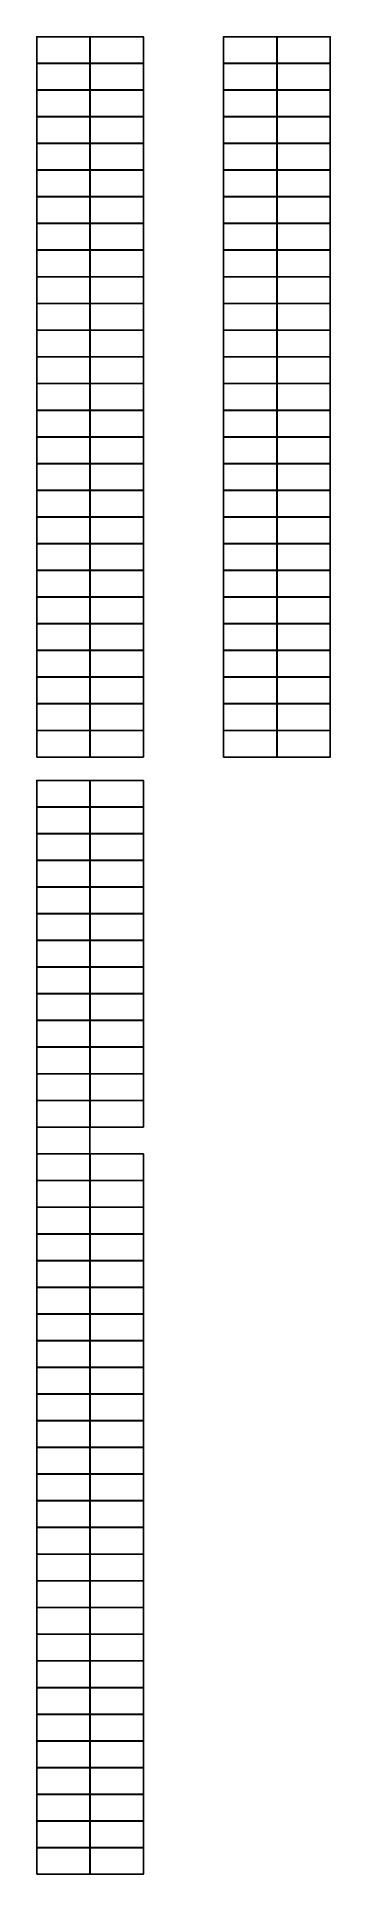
# Model space of a CAD drawing. Header units: millimetres. Extents: x -323 to 30, y -30 to 237.
# Drawn here: x -323.3 to -310.7, y 158.3 to 237.1 of the extents above; entities outside this region: 1.
import ezdxf

# ---------------------------------------------------------------- set-up
doc = ezdxf.new("R2010")
doc.units = ezdxf.units.MM
doc.layers.add('EGN_Panels Tracker', color=1, linetype='Continuous')
doc.layers.add('EGN_PvSyst 0', color=1, linetype='Continuous')

msp = doc.modelspace()

# ---------------------------------------------------------------- linework, layer by layer
at = {"layer": 'EGN_Panels Tracker', "color": 3}
for points in [[(-323.274, 235.931), (-320.996, 235.931), (-320.996, 237.065), (-323.274, 237.065), (-323.274, 235.931)], [(-315.274, 235.931), (-312.996, 235.931), (-312.996, 237.065), (-315.274, 237.065), (-315.274, 235.931)], [(-323.274, 234.787), (-320.996, 234.787), (-320.996, 235.921), (-323.274, 235.921), (-323.274, 234.787)], [(-315.274, 234.787), (-312.996, 234.787), (-312.996, 235.921), (-315.274, 235.921), (-315.274, 234.787)], [(-323.274, 233.643), (-320.996, 233.643), (-320.996, 234.777), (-323.274, 234.777), (-323.274, 233.643)], [(-315.274, 233.643), (-312.996, 233.643), (-312.996, 234.777), (-315.274, 234.777), (-315.274, 233.643)], [(-323.274, 232.499), (-320.996, 232.499), (-320.996, 233.633), (-323.274, 233.633), (-323.274, 232.499)], [(-315.274, 232.499), (-312.996, 232.499), (-312.996, 233.633), (-315.274, 233.633), (-315.274, 232.499)], [(-323.274, 231.355), (-320.996, 231.355), (-320.996, 232.489), (-323.274, 232.489), (-323.274, 231.355)], [(-315.274, 231.355), (-312.996, 231.355), (-312.996, 232.489), (-315.274, 232.489), (-315.274, 231.355)], [(-323.274, 230.211), (-320.996, 230.211), (-320.996, 231.345), (-323.274, 231.345), (-323.274, 230.211)], [(-315.274, 230.211), (-312.996, 230.211), (-312.996, 231.345), (-315.274, 231.345), (-315.274, 230.211)], [(-323.274, 229.067), (-320.996, 229.067), (-320.996, 230.201), (-323.274, 230.201), (-323.274, 229.067)], [(-315.274, 229.067), (-312.996, 229.067), (-312.996, 230.201), (-315.274, 230.201), (-315.274, 229.067)], [(-323.274, 227.923), (-320.996, 227.923), (-320.996, 229.057), (-323.274, 229.057), (-323.274, 227.923)], [(-315.274, 227.923), (-312.996, 227.923), (-312.996, 229.057), (-315.274, 229.057), (-315.274, 227.923)], [(-323.274, 226.779), (-320.996, 226.779), (-320.996, 227.913), (-323.274, 227.913), (-323.274, 226.779)], [(-315.274, 226.779), (-312.996, 226.779), (-312.996, 227.913), (-315.274, 227.913), (-315.274, 226.779)], [(-323.274, 225.635), (-320.996, 225.635), (-320.996, 226.769), (-323.274, 226.769), (-323.274, 225.635)], [(-315.274, 225.635), (-312.996, 225.635), (-312.996, 226.769), (-315.274, 226.769), (-315.274, 225.635)], [(-323.274, 224.491), (-320.996, 224.491), (-320.996, 225.625), (-323.274, 225.625), (-323.274, 224.491)], [(-315.274, 224.491), (-312.996, 224.491), (-312.996, 225.625), (-315.274, 225.625), (-315.274, 224.491)], [(-323.274, 223.347), (-320.996, 223.347), (-320.996, 224.481), (-323.274, 224.481), (-323.274, 223.347)], [(-315.274, 223.347), (-312.996, 223.347), (-312.996, 224.481), (-315.274, 224.481), (-315.274, 223.347)], [(-323.274, 222.203), (-320.996, 222.203), (-320.996, 223.337), (-323.274, 223.337), (-323.274, 222.203)], [(-315.274, 222.203), (-312.996, 222.203), (-312.996, 223.337), (-315.274, 223.337), (-315.274, 222.203)], [(-323.274, 221.059), (-320.996, 221.059), (-320.996, 222.193), (-323.274, 222.193), (-323.274, 221.059)], [(-315.274, 221.059), (-312.996, 221.059), (-312.996, 222.193), (-315.274, 222.193), (-315.274, 221.059)], [(-323.274, 219.915), (-320.996, 219.915), (-320.996, 221.049), (-323.274, 221.049), (-323.274, 219.915)], [(-315.274, 219.915), (-312.996, 219.915), (-312.996, 221.049), (-315.274, 221.049), (-315.274, 219.915)], [(-323.274, 218.771), (-320.996, 218.771), (-320.996, 219.905), (-323.274, 219.905), (-323.274, 218.771)], [(-315.274, 218.771), (-312.996, 218.771), (-312.996, 219.905), (-315.274, 219.905), (-315.274, 218.771)], [(-323.274, 217.627), (-320.996, 217.627), (-320.996, 218.761), (-323.274, 218.761), (-323.274, 217.627)], [(-315.274, 217.627), (-312.996, 217.627), (-312.996, 218.761), (-315.274, 218.761), (-315.274, 217.627)], [(-323.274, 216.483), (-320.996, 216.483), (-320.996, 217.617), (-323.274, 217.617), (-323.274, 216.483)], [(-315.274, 216.483), (-312.996, 216.483), (-312.996, 217.617), (-315.274, 217.617), (-315.274, 216.483)], [(-323.274, 215.339), (-320.996, 215.339), (-320.996, 216.473), (-323.274, 216.473), (-323.274, 215.339)], [(-315.274, 215.339), (-312.996, 215.339), (-312.996, 216.473), (-315.274, 216.473), (-315.274, 215.339)], [(-323.274, 214.195), (-320.996, 214.195), (-320.996, 215.329), (-323.274, 215.329), (-323.274, 214.195)], [(-315.274, 214.195), (-312.996, 214.195), (-312.996, 215.329), (-315.274, 215.329), (-315.274, 214.195)], [(-323.274, 213.051), (-320.996, 213.051), (-320.996, 214.185), (-323.274, 214.185), (-323.274, 213.051)], [(-315.274, 213.051), (-312.996, 213.051), (-312.996, 214.185), (-315.274, 214.185), (-315.274, 213.051)], [(-323.274, 211.907), (-320.996, 211.907), (-320.996, 213.041), (-323.274, 213.041), (-323.274, 211.907)], [(-315.274, 211.907), (-312.996, 211.907), (-312.996, 213.041), (-315.274, 213.041), (-315.274, 211.907)], [(-323.274, 210.763), (-320.996, 210.763), (-320.996, 211.897), (-323.274, 211.897), (-323.274, 210.763)], [(-315.274, 210.763), (-312.996, 210.763), (-312.996, 211.897), (-315.274, 211.897), (-315.274, 210.763)], [(-323.274, 209.619), (-320.996, 209.619), (-320.996, 210.753), (-323.274, 210.753), (-323.274, 209.619)], [(-315.274, 209.619), (-312.996, 209.619), (-312.996, 210.753), (-315.274, 210.753), (-315.274, 209.619)], [(-323.274, 208.475), (-320.996, 208.475), (-320.996, 209.609), (-323.274, 209.609), (-323.274, 208.475)], [(-315.274, 208.475), (-312.996, 208.475), (-312.996, 209.609), (-315.274, 209.609), (-315.274, 208.475)], [(-323.274, 207.331), (-320.996, 207.331), (-320.996, 208.465), (-323.274, 208.465), (-323.274, 207.331)], [(-315.274, 207.331), (-312.996, 207.331), (-312.996, 208.465), (-315.274, 208.465), (-315.274, 207.331)], [(-323.274, 206.187), (-320.996, 206.187), (-320.996, 207.321), (-323.274, 207.321), (-323.274, 206.187)], [(-315.274, 206.187), (-312.996, 206.187), (-312.996, 207.321), (-315.274, 207.321), (-315.274, 206.187)], [(-323.274, 188.037), (-320.996, 188.037), (-320.996, 189.171), (-323.274, 189.171), (-323.274, 188.037)], [(-323.274, 186.893), (-320.996, 186.893), (-320.996, 188.027), (-323.274, 188.027), (-323.274, 186.893)], [(-323.274, 185.749), (-320.996, 185.749), (-320.996, 186.883), (-323.274, 186.883), (-323.274, 185.749)], [(-323.274, 184.605), (-320.996, 184.605), (-320.996, 185.739), (-323.274, 185.739), (-323.274, 184.605)], [(-323.274, 183.461), (-320.996, 183.461), (-320.996, 184.595), (-323.274, 184.595), (-323.274, 183.461)], [(-323.274, 182.317), (-320.996, 182.317), (-320.996, 183.451), (-323.274, 183.451), (-323.274, 182.317)], [(-323.274, 181.173), (-320.996, 181.173), (-320.996, 182.307), (-323.274, 182.307), (-323.274, 181.173)], [(-323.274, 180.029), (-320.996, 180.029), (-320.996, 181.163), (-323.274, 181.163), (-323.274, 180.029)], [(-323.274, 178.885), (-320.996, 178.885), (-320.996, 180.019), (-323.274, 180.019), (-323.274, 178.885)], [(-323.274, 177.741), (-320.996, 177.741), (-320.996, 178.875), (-323.274, 178.875), (-323.274, 177.741)], [(-323.274, 176.597), (-320.996, 176.597), (-320.996, 177.731), (-323.274, 177.731), (-323.274, 176.597)], [(-323.274, 175.453), (-320.996, 175.453), (-320.996, 176.587), (-323.274, 176.587), (-323.274, 175.453)], [(-323.274, 174.309), (-320.996, 174.309), (-320.996, 175.443), (-323.274, 175.443), (-323.274, 174.309)], [(-323.274, 173.165), (-320.996, 173.165), (-320.996, 174.299), (-323.274, 174.299), (-323.274, 173.165)], [(-323.274, 172.021), (-320.996, 172.021), (-320.996, 173.155), (-323.274, 173.155), (-323.274, 172.021)], [(-323.274, 170.877), (-320.996, 170.877), (-320.996, 172.011), (-323.274, 172.011), (-323.274, 170.877)], [(-323.274, 169.733), (-320.996, 169.733), (-320.996, 170.867), (-323.274, 170.867), (-323.274, 169.733)], [(-323.274, 168.589), (-320.996, 168.589), (-320.996, 169.723), (-323.274, 169.723), (-323.274, 168.589)], [(-323.274, 167.445), (-320.996, 167.445), (-320.996, 168.579), (-323.274, 168.579), (-323.274, 167.445)], [(-323.274, 166.301), (-320.996, 166.301), (-320.996, 167.435), (-323.274, 167.435), (-323.274, 166.301)], [(-323.274, 165.157), (-320.996, 165.157), (-320.996, 166.291), (-323.274, 166.291), (-323.274, 165.157)], [(-323.274, 164.013), (-320.996, 164.013), (-320.996, 165.147), (-323.274, 165.147), (-323.274, 164.013)], [(-323.274, 162.869), (-320.996, 162.869), (-320.996, 164.003), (-323.274, 164.003), (-323.274, 162.869)], [(-323.274, 161.725), (-320.996, 161.725), (-320.996, 162.859), (-323.274, 162.859), (-323.274, 161.725)], [(-323.274, 160.581), (-320.996, 160.581), (-320.996, 161.715), (-323.274, 161.715), (-323.274, 160.581)], [(-323.274, 159.437), (-320.996, 159.437), (-320.996, 160.571), (-323.274, 160.571), (-323.274, 159.437)], [(-323.274, 158.293), (-320.996, 158.293), (-320.996, 159.427), (-323.274, 159.427), (-323.274, 158.293)]]:
    msp.add_lwpolyline(points, dxfattribs=at)
at = {"layer": 'EGN_Panels Tracker', "color": 6}
for points in [[(-320.983, 235.931), (-318.705, 235.931), (-318.705, 237.065), (-320.983, 237.065), (-320.983, 235.931)], [(-312.983, 235.931), (-310.705, 235.931), (-310.705, 237.065), (-312.983, 237.065), (-312.983, 235.931)], [(-320.983, 234.787), (-318.705, 234.787), (-318.705, 235.921), (-320.983, 235.921), (-320.983, 234.787)], [(-312.983, 234.787), (-310.705, 234.787), (-310.705, 235.921), (-312.983, 235.921), (-312.983, 234.787)], [(-320.983, 233.643), (-318.705, 233.643), (-318.705, 234.777), (-320.983, 234.777), (-320.983, 233.643)], [(-312.983, 233.643), (-310.705, 233.643), (-310.705, 234.777), (-312.983, 234.777), (-312.983, 233.643)], [(-320.983, 232.499), (-318.705, 232.499), (-318.705, 233.633), (-320.983, 233.633), (-320.983, 232.499)], [(-312.983, 232.499), (-310.705, 232.499), (-310.705, 233.633), (-312.983, 233.633), (-312.983, 232.499)], [(-320.983, 231.355), (-318.705, 231.355), (-318.705, 232.489), (-320.983, 232.489), (-320.983, 231.355)], [(-312.983, 231.355), (-310.705, 231.355), (-310.705, 232.489), (-312.983, 232.489), (-312.983, 231.355)], [(-320.983, 230.211), (-318.705, 230.211), (-318.705, 231.345), (-320.983, 231.345), (-320.983, 230.211)], [(-312.983, 230.211), (-310.705, 230.211), (-310.705, 231.345), (-312.983, 231.345), (-312.983, 230.211)], [(-320.983, 229.067), (-318.705, 229.067), (-318.705, 230.201), (-320.983, 230.201), (-320.983, 229.067)], [(-312.983, 229.067), (-310.705, 229.067), (-310.705, 230.201), (-312.983, 230.201), (-312.983, 229.067)], [(-320.983, 227.923), (-318.705, 227.923), (-318.705, 229.057), (-320.983, 229.057), (-320.983, 227.923)], [(-312.983, 227.923), (-310.705, 227.923), (-310.705, 229.057), (-312.983, 229.057), (-312.983, 227.923)], [(-320.983, 226.779), (-318.705, 226.779), (-318.705, 227.913), (-320.983, 227.913), (-320.983, 226.779)], [(-312.983, 226.779), (-310.705, 226.779), (-310.705, 227.913), (-312.983, 227.913), (-312.983, 226.779)], [(-320.983, 225.635), (-318.705, 225.635), (-318.705, 226.769), (-320.983, 226.769), (-320.983, 225.635)], [(-312.983, 225.635), (-310.705, 225.635), (-310.705, 226.769), (-312.983, 226.769), (-312.983, 225.635)], [(-320.983, 224.491), (-318.705, 224.491), (-318.705, 225.625), (-320.983, 225.625), (-320.983, 224.491)], [(-312.983, 224.491), (-310.705, 224.491), (-310.705, 225.625), (-312.983, 225.625), (-312.983, 224.491)], [(-320.983, 223.347), (-318.705, 223.347), (-318.705, 224.481), (-320.983, 224.481), (-320.983, 223.347)], [(-312.983, 223.347), (-310.705, 223.347), (-310.705, 224.481), (-312.983, 224.481), (-312.983, 223.347)], [(-320.983, 222.203), (-318.705, 222.203), (-318.705, 223.337), (-320.983, 223.337), (-320.983, 222.203)], [(-312.983, 222.203), (-310.705, 222.203), (-310.705, 223.337), (-312.983, 223.337), (-312.983, 222.203)], [(-320.983, 221.059), (-318.705, 221.059), (-318.705, 222.193), (-320.983, 222.193), (-320.983, 221.059)], [(-312.983, 221.059), (-310.705, 221.059), (-310.705, 222.193), (-312.983, 222.193), (-312.983, 221.059)], [(-320.983, 219.915), (-318.705, 219.915), (-318.705, 221.049), (-320.983, 221.049), (-320.983, 219.915)], [(-312.983, 219.915), (-310.705, 219.915), (-310.705, 221.049), (-312.983, 221.049), (-312.983, 219.915)], [(-320.983, 218.771), (-318.705, 218.771), (-318.705, 219.905), (-320.983, 219.905), (-320.983, 218.771)], [(-312.983, 218.771), (-310.705, 218.771), (-310.705, 219.905), (-312.983, 219.905), (-312.983, 218.771)], [(-320.983, 217.627), (-318.705, 217.627), (-318.705, 218.761), (-320.983, 218.761), (-320.983, 217.627)], [(-312.983, 217.627), (-310.705, 217.627), (-310.705, 218.761), (-312.983, 218.761), (-312.983, 217.627)], [(-320.983, 216.483), (-318.705, 216.483), (-318.705, 217.617), (-320.983, 217.617), (-320.983, 216.483)], [(-312.983, 216.483), (-310.705, 216.483), (-310.705, 217.617), (-312.983, 217.617), (-312.983, 216.483)], [(-320.983, 215.339), (-318.705, 215.339), (-318.705, 216.473), (-320.983, 216.473), (-320.983, 215.339)], [(-312.983, 215.339), (-310.705, 215.339), (-310.705, 216.473), (-312.983, 216.473), (-312.983, 215.339)], [(-320.983, 214.195), (-318.705, 214.195), (-318.705, 215.329), (-320.983, 215.329), (-320.983, 214.195)], [(-312.983, 214.195), (-310.705, 214.195), (-310.705, 215.329), (-312.983, 215.329), (-312.983, 214.195)], [(-320.983, 213.051), (-318.705, 213.051), (-318.705, 214.185), (-320.983, 214.185), (-320.983, 213.051)], [(-312.983, 213.051), (-310.705, 213.051), (-310.705, 214.185), (-312.983, 214.185), (-312.983, 213.051)], [(-320.983, 211.907), (-318.705, 211.907), (-318.705, 213.041), (-320.983, 213.041), (-320.983, 211.907)], [(-312.983, 211.907), (-310.705, 211.907), (-310.705, 213.041), (-312.983, 213.041), (-312.983, 211.907)], [(-320.983, 210.763), (-318.705, 210.763), (-318.705, 211.897), (-320.983, 211.897), (-320.983, 210.763)], [(-312.983, 210.763), (-310.705, 210.763), (-310.705, 211.897), (-312.983, 211.897), (-312.983, 210.763)], [(-320.983, 209.619), (-318.705, 209.619), (-318.705, 210.753), (-320.983, 210.753), (-320.983, 209.619)], [(-312.983, 209.619), (-310.705, 209.619), (-310.705, 210.753), (-312.983, 210.753), (-312.983, 209.619)], [(-320.983, 208.475), (-318.705, 208.475), (-318.705, 209.609), (-320.983, 209.609), (-320.983, 208.475)], [(-312.983, 208.475), (-310.705, 208.475), (-310.705, 209.609), (-312.983, 209.609), (-312.983, 208.475)], [(-320.983, 207.331), (-318.705, 207.331), (-318.705, 208.465), (-320.983, 208.465), (-320.983, 207.331)], [(-312.983, 207.331), (-310.705, 207.331), (-310.705, 208.465), (-312.983, 208.465), (-312.983, 207.331)], [(-320.983, 206.187), (-318.705, 206.187), (-318.705, 207.321), (-320.983, 207.321), (-320.983, 206.187)], [(-312.983, 206.187), (-310.705, 206.187), (-310.705, 207.321), (-312.983, 207.321), (-312.983, 206.187)], [(-320.983, 188.037), (-318.705, 188.037), (-318.705, 189.171), (-320.983, 189.171), (-320.983, 188.037)], [(-320.983, 186.893), (-318.705, 186.893), (-318.705, 188.027), (-320.983, 188.027), (-320.983, 186.893)], [(-320.983, 185.749), (-318.705, 185.749), (-318.705, 186.883), (-320.983, 186.883), (-320.983, 185.749)], [(-320.983, 184.605), (-318.705, 184.605), (-318.705, 185.739), (-320.983, 185.739), (-320.983, 184.605)], [(-320.983, 183.461), (-318.705, 183.461), (-318.705, 184.595), (-320.983, 184.595), (-320.983, 183.461)], [(-320.983, 182.317), (-318.705, 182.317), (-318.705, 183.451), (-320.983, 183.451), (-320.983, 182.317)], [(-320.983, 181.173), (-318.705, 181.173), (-318.705, 182.307), (-320.983, 182.307), (-320.983, 181.173)], [(-320.983, 180.029), (-318.705, 180.029), (-318.705, 181.163), (-320.983, 181.163), (-320.983, 180.029)], [(-320.983, 178.885), (-318.705, 178.885), (-318.705, 180.019), (-320.983, 180.019), (-320.983, 178.885)], [(-320.983, 177.741), (-318.705, 177.741), (-318.705, 178.875), (-320.983, 178.875), (-320.983, 177.741)], [(-320.983, 176.597), (-318.705, 176.597), (-318.705, 177.731), (-320.983, 177.731), (-320.983, 176.597)], [(-320.983, 175.453), (-318.705, 175.453), (-318.705, 176.587), (-320.983, 176.587), (-320.983, 175.453)], [(-320.983, 174.309), (-318.705, 174.309), (-318.705, 175.443), (-320.983, 175.443), (-320.983, 174.309)], [(-320.983, 173.165), (-318.705, 173.165), (-318.705, 174.299), (-320.983, 174.299), (-320.983, 173.165)], [(-320.983, 172.021), (-318.705, 172.021), (-318.705, 173.155), (-320.983, 173.155), (-320.983, 172.021)], [(-320.983, 170.877), (-318.705, 170.877), (-318.705, 172.011), (-320.983, 172.011), (-320.983, 170.877)], [(-320.983, 169.733), (-318.705, 169.733), (-318.705, 170.867), (-320.983, 170.867), (-320.983, 169.733)], [(-320.983, 168.589), (-318.705, 168.589), (-318.705, 169.723), (-320.983, 169.723), (-320.983, 168.589)], [(-320.983, 167.445), (-318.705, 167.445), (-318.705, 168.579), (-320.983, 168.579), (-320.983, 167.445)], [(-320.983, 166.301), (-318.705, 166.301), (-318.705, 167.435), (-320.983, 167.435), (-320.983, 166.301)], [(-320.983, 165.157), (-318.705, 165.157), (-318.705, 166.291), (-320.983, 166.291), (-320.983, 165.157)], [(-320.983, 164.013), (-318.705, 164.013), (-318.705, 165.147), (-320.983, 165.147), (-320.983, 164.013)], [(-320.983, 162.869), (-318.705, 162.869), (-318.705, 164.003), (-320.983, 164.003), (-320.983, 162.869)], [(-320.983, 161.725), (-318.705, 161.725), (-318.705, 162.859), (-320.983, 162.859), (-320.983, 161.725)], [(-320.983, 160.581), (-318.705, 160.581), (-318.705, 161.715), (-320.983, 161.715), (-320.983, 160.581)], [(-320.983, 159.437), (-318.705, 159.437), (-318.705, 160.571), (-320.983, 160.571), (-320.983, 159.437)], [(-320.983, 158.293), (-318.705, 158.293), (-318.705, 159.427), (-320.983, 159.427), (-320.983, 158.293)]]:
    msp.add_lwpolyline(points, dxfattribs=at)
at = {"layer": 'EGN_Panels Tracker', "color": 5}
for points in [[(-323.274, 204.053), (-320.996, 204.053), (-320.996, 205.187), (-323.274, 205.187), (-323.274, 204.053)], [(-320.983, 204.053), (-318.705, 204.053), (-318.705, 205.187), (-320.983, 205.187), (-320.983, 204.053)], [(-323.274, 202.909), (-320.996, 202.909), (-320.996, 204.043), (-323.274, 204.043), (-323.274, 202.909)], [(-320.983, 202.909), (-318.705, 202.909), (-318.705, 204.043), (-320.983, 204.043), (-320.983, 202.909)], [(-323.274, 201.765), (-320.996, 201.765), (-320.996, 202.899), (-323.274, 202.899), (-323.274, 201.765)], [(-320.983, 201.765), (-318.705, 201.765), (-318.705, 202.899), (-320.983, 202.899), (-320.983, 201.765)], [(-323.274, 200.621), (-320.996, 200.621), (-320.996, 201.755), (-323.274, 201.755), (-323.274, 200.621)], [(-320.983, 200.621), (-318.705, 200.621), (-318.705, 201.755), (-320.983, 201.755), (-320.983, 200.621)], [(-323.274, 199.477), (-320.996, 199.477), (-320.996, 200.611), (-323.274, 200.611), (-323.274, 199.477)], [(-320.983, 199.477), (-318.705, 199.477), (-318.705, 200.611), (-320.983, 200.611), (-320.983, 199.477)], [(-323.274, 198.333), (-320.996, 198.333), (-320.996, 199.467), (-323.274, 199.467), (-323.274, 198.333)], [(-320.983, 198.333), (-318.705, 198.333), (-318.705, 199.467), (-320.983, 199.467), (-320.983, 198.333)], [(-323.274, 197.189), (-320.996, 197.189), (-320.996, 198.323), (-323.274, 198.323), (-323.274, 197.189)], [(-320.983, 197.189), (-318.705, 197.189), (-318.705, 198.323), (-320.983, 198.323), (-320.983, 197.189)], [(-323.274, 196.045), (-320.996, 196.045), (-320.996, 197.179), (-323.274, 197.179), (-323.274, 196.045)], [(-320.983, 196.045), (-318.705, 196.045), (-318.705, 197.179), (-320.983, 197.179), (-320.983, 196.045)], [(-323.274, 194.901), (-320.996, 194.901), (-320.996, 196.035), (-323.274, 196.035), (-323.274, 194.901)], [(-320.983, 194.901), (-318.705, 194.901), (-318.705, 196.035), (-320.983, 196.035), (-320.983, 194.901)], [(-323.274, 193.757), (-320.996, 193.757), (-320.996, 194.891), (-323.274, 194.891), (-323.274, 193.757)], [(-320.983, 193.757), (-318.705, 193.757), (-318.705, 194.891), (-320.983, 194.891), (-320.983, 193.757)], [(-323.274, 192.613), (-320.996, 192.613), (-320.996, 193.747), (-323.274, 193.747), (-323.274, 192.613)], [(-320.983, 192.613), (-318.705, 192.613), (-318.705, 193.747), (-320.983, 193.747), (-320.983, 192.613)], [(-323.274, 191.469), (-320.996, 191.469), (-320.996, 192.603), (-323.274, 192.603), (-323.274, 191.469)], [(-320.983, 191.469), (-318.705, 191.469), (-318.705, 192.603), (-320.983, 192.603), (-320.983, 191.469)], [(-323.274, 190.325), (-320.996, 190.325), (-320.996, 191.459), (-323.274, 191.459), (-323.274, 190.325)], [(-320.983, 190.325), (-318.705, 190.325), (-318.705, 191.459), (-320.983, 191.459), (-320.983, 190.325)], [(-323.274, 189.181), (-320.996, 189.181), (-320.996, 190.315), (-323.274, 190.315), (-323.274, 189.181)]]:
    msp.add_lwpolyline(points, dxfattribs=at)
at = {"layer": 'EGN_PvSyst 0'}
msp.add_circle((0, 0), 29.614, dxfattribs=at)

doc.saveas('drawing.dxf')
